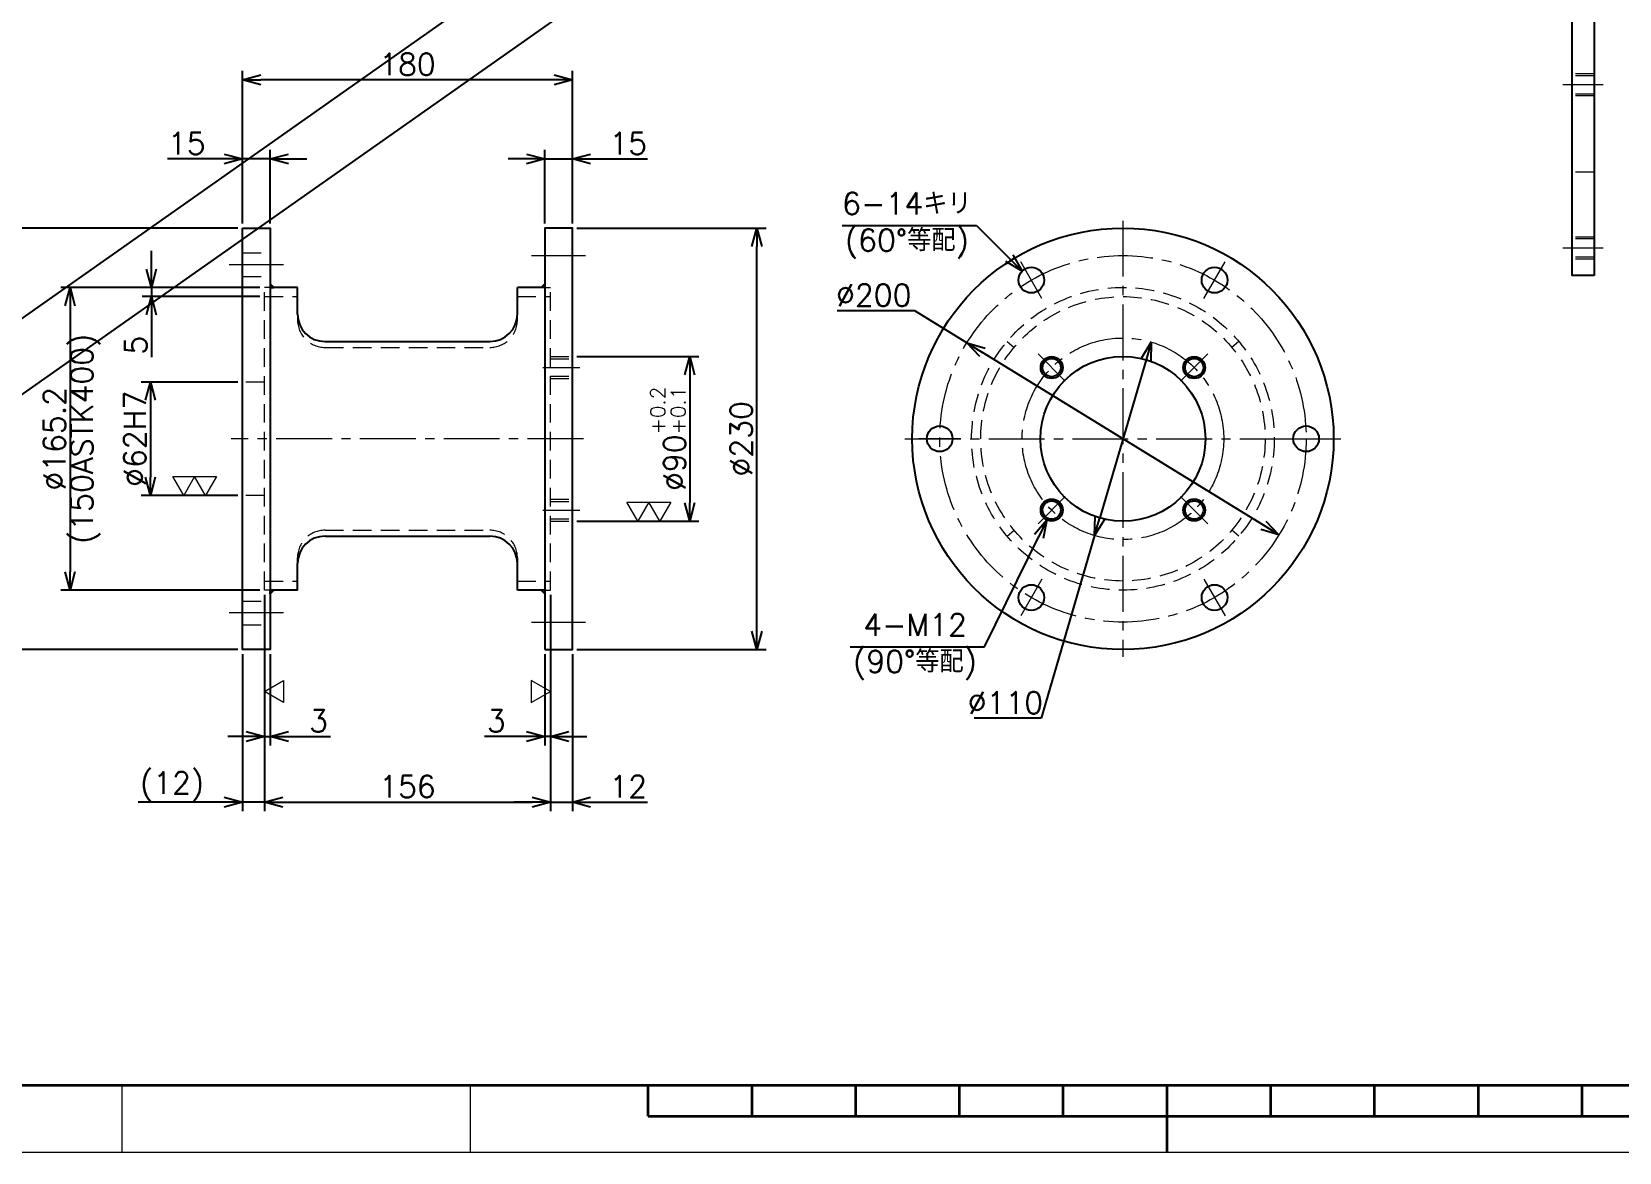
# Model space of a CAD drawing. Header units: millimetres. Extents: x -184 to 4931, y -34 to 1655.
# Drawn here: x 593 to 1460, y 0 to 611 of the extents above; entities that cross this region are included whole.
import ezdxf
from ezdxf import colors
from ezdxf.entities.mleader import LeaderData, LeaderLine
from ezdxf.enums import TextEntityAlignment as Align
from ezdxf.math import Vec2, Vec3

# ---------------------------------------------------------------- set-up
doc = ezdxf.new("R2010")
doc.units = ezdxf.units.MM
doc.header["$LTSCALE"] = 1.6
doc.header["$PDMODE"] = 99
doc.header["$PDSIZE"] = 1
doc.linetypes.add('CENTER2', pattern=[28.575, 19.05, -3.175, 3.175, -3.175])
doc.linetypes.add('HIDDEN', pattern=[9.525, 6.35, -3.175])
for name, color, linetype, lineweight in [('04_HIDDEN', 2, 'HIDDEN', 13), ('05_CENTER', 4, 'CENTER2', 13), ('07_寸法線', 3, 'Continuous', 9), ('08_DIM', 3, 'Continuous', 13), ('90_FRAME', 5, 'Continuous', 35)]:
    doc.layers.add(name, color=color, linetype=linetype, lineweight=lineweight)
doc.layers.add('10_DRAFT', color=8, linetype='Continuous', lineweight=0, plot=False)
doc.layers.add('91_BLANK', color=5, linetype='Continuous', lineweight=0, plot=False)
doc.styles.add('KSS_TXT', font='txt.shx', dxfattribs={"bigfont": 'extfont2.shx'})
doc.styles.get("Standard").update_dxf_attribs({"font": 'txt.shx', "bigfont": 'extfont2.shx'})
doc.dimstyles.new('KSS_DIM', dxfattribs={"dimscale": 4, "dimtxt": 3, "dimasz": 2.5, "dimexe": 1.25, "dimexo": 0.625, "dimtad": 1, "dimdsep": 46, "dimtxsty": 'KSS_TXT', "dimblk": 'OPEN30', "dimcen": 0, "dimazin": 2, "dimtfac": 0.75, "dimtmove": 0, "dimatfit": 3, "dimldrblk": 'OPEN30', "dimfxl": 1.25, "dimtolj": 1, "dimarcsym": 0})
doc.dimstyles.new('KSS_DIM$3', dxfattribs={"dimscale": 4, "dimtxt": 3, "dimasz": 2.5, "dimexe": 1.25, "dimexo": 0.625, "dimtad": 1, "dimtih": 1, "dimtoh": 1, "dimdsep": 46, "dimtxsty": 'KSS_TXT', "dimblk": 'OPEN30', "dimcen": 0, "dimazin": 2, "dimtfac": 0.75, "dimtofl": 0, "dimtmove": 0, "dimatfit": 3, "dimldrblk": 'OPEN30', "dimfxl": 1.25, "dimtolj": 1, "dimarcsym": 0})

# ---------------------------------------------------------------- blocks, each defined once
blk = doc.blocks.new('_Open30')
at = {"color": 0, "linetype": 'ByBlock', "lineweight": -2}
for p, q in [((-1, 0.268), (0, 0)), ((0, 0), (-1, -0.268)), ((0, 0), (-1, 0))]:
    blk.add_line(p, q, dxfattribs=at)
blk = doc.blocks.new('*D157')
at = {"layer": '08_DIM', "color": 0, "lineweight": -2, "transparency": 16777216}
for p, q in [((1201.35, 432.47), (1176.06, 346.1)), ((1173.25, 336.5), (1144.05, 236.8)), ((1144.05, 236.8), (1107.55, 236.8))]:
    blk.add_line(p, q, dxfattribs=at)
at = {"layer": 'Defpoints', "color": 0, "transparency": 16777216}
for p in [(1204.17, 442.07), (1173.25, 336.5)]:
    blk.add_point(p, dxfattribs=at)
at = {"layer": '08_DIM', "color": 0, "lineweight": -2, "transparency": 16777216, "xscale": 10, "yscale": 10, "zscale": 10}
for p, rotation in [((1204.17, 442.07), 73.6762956973786), ((1173.25, 336.5), 253.6762956973786)]:
    blk.add_blockref('_Open30', p, dxfattribs=dict(at, rotation=rotation))
at = {"layer": '08_DIM', "color": 0, "transparency": 16777216, "insert": (1124.55, 245.3), "char_height": 12, "attachment_point": 5, "style": 'KSS_TXT'}
blk.add_mtext('\\A1;%%C110', dxfattribs=at)
blk = doc.blocks.new('*D158')
at = {"layer": '08_DIM', "color": 0, "lineweight": -2, "transparency": 16777216}
for p, q in [((1075.2, 459.17), (1032.7, 459.17)), ((1103.55, 441.71), (1075.2, 459.17)), ((1265.35, 342.1), (1112.07, 436.47))]:
    blk.add_line(p, q, dxfattribs=at)
at = {"layer": 'Defpoints', "color": 0, "transparency": 16777216}
for p in [(1103.55, 441.71), (1273.86, 336.86)]:
    blk.add_point(p, dxfattribs=at)
at = {"layer": '08_DIM', "color": 0, "lineweight": -2, "transparency": 16777216, "xscale": 10, "yscale": 10, "zscale": 10}
for p, rotation in [((1103.55, 441.71), 148.3813237397794), ((1273.86, 336.86), 328.3813237397794)]:
    blk.add_blockref('_Open30', p, dxfattribs=dict(at, rotation=rotation))
at = {"layer": '08_DIM', "color": 0, "transparency": 16777216, "insert": (1052.7, 467.67), "char_height": 12, "attachment_point": 5, "style": 'KSS_TXT'}
blk.add_mtext('\\A1;%%C200', dxfattribs=at)
blk = doc.blocks.new('*D159')
at = {"layer": '08_DIM', "color": 0, "lineweight": -2, "transparency": 16777216}
for p, q in [((1035.39, 505.66), (1108.69, 505.66)), ((1108.69, 505.66), (1126.64, 487.86))]:
    blk.add_line(p, q, dxfattribs=at)
at = {"layer": 'Defpoints', "color": 0, "transparency": 16777216}
for p in [(1133.74, 480.82), (1143.68, 470.96)]:
    blk.add_point(p, dxfattribs=at)
at = {"layer": '08_DIM', "color": 0, "lineweight": -2, "transparency": 16777216, "xscale": 10, "yscale": 10, "zscale": 10, "rotation": 315.2335030806766}
blk.add_blockref('_Open30', (1133.74, 480.82), dxfattribs=at)
at = {"layer": '08_DIM', "color": 0, "transparency": 16777216, "insert": (1070.79, 505.66), "char_height": 12, "attachment_point": 5, "style": 'KSS_TXT'}
blk.add_mtext('\\A1;6-14キリ\\P(60°等配)', dxfattribs=at)
blk = doc.blocks.new('*D160')
at = {"layer": '08_DIM', "color": 0, "lineweight": -2, "transparency": 16777216}
for p, q in [((1113.12, 275.79), (1142.75, 336.04)), ((1039.82, 275.79), (1113.12, 275.79))]:
    blk.add_line(p, q, dxfattribs=at)
at = {"layer": 'Defpoints', "color": 0, "transparency": 16777216}
for p in [(1152.46, 355.78), (1147.17, 345.01)]:
    blk.add_point(p, dxfattribs=at)
at = {"layer": '08_DIM', "color": 0, "lineweight": -2, "transparency": 16777216, "xscale": 10, "yscale": 10, "zscale": 10, "rotation": 63.80829975473386}
blk.add_blockref('_Open30', (1147.17, 345.01), dxfattribs=at)
at = {"layer": '08_DIM', "color": 0, "transparency": 16777216, "insert": (1075.22, 275.79), "char_height": 12, "attachment_point": 5, "style": 'KSS_TXT'}
blk.add_mtext('\\A1;4-M12\\P(90°等配)', dxfattribs=at)
blk = doc.blocks.new('*D166')
at = {"layer": '08_DIM', "color": 0, "lineweight": -2, "transparency": 16777216}
for p, q in [((873.18, 506.79), (873.18, 547.02)), ((888.18, 506.79), (888.18, 547.02)), ((863.18, 542.02), (853.18, 542.02)), ((873.18, 542.02), (888.18, 542.02)), ((898.18, 542.02), (929.18, 542.02))]:
    blk.add_line(p, q, dxfattribs=at)
at = {"layer": 'Defpoints', "color": 0, "transparency": 16777216}
for p in [(888.18, 542.02), (873.18, 504.29), (888.18, 504.29)]:
    blk.add_point(p, dxfattribs=at)
at = {"layer": '08_DIM', "color": 0, "lineweight": -2, "transparency": 16777216, "xscale": 10, "yscale": 10, "zscale": 10}
blk.add_blockref('_Open30', (873.18, 542.02), dxfattribs=at)
at = {"layer": '08_DIM', "color": 0, "lineweight": -2, "transparency": 16777216, "xscale": 10, "yscale": 10, "zscale": 10, "rotation": 180}
blk.add_blockref('_Open30', (888.18, 542.02), dxfattribs=at)
at = {"layer": '08_DIM', "color": 0, "transparency": 16777216, "insert": (918.68, 550.52), "char_height": 12, "attachment_point": 5, "style": 'KSS_TXT'}
blk.add_mtext('\\A1;15', dxfattribs=at)
blk = doc.blocks.new('*D167')
at = {"layer": '08_DIM', "color": 0, "lineweight": -2, "transparency": 16777216}
for p, q in [((708.18, 506.79), (708.18, 590.15)), ((888.18, 506.79), (888.18, 590.15)), ((878.18, 585.15), (718.18, 585.15))]:
    blk.add_line(p, q, dxfattribs=at)
at = {"layer": 'Defpoints', "color": 0, "transparency": 16777216}
for p in [(708.18, 585.15), (708.18, 504.29), (888.18, 504.29)]:
    blk.add_point(p, dxfattribs=at)
at = {"layer": '08_DIM', "color": 0, "lineweight": -2, "transparency": 16777216, "xscale": 10, "yscale": 10, "zscale": 10, "rotation": 180}
blk.add_blockref('_Open30', (708.18, 585.15), dxfattribs=at)
at = {"layer": '08_DIM', "color": 0, "lineweight": -2, "transparency": 16777216, "xscale": 10, "yscale": 10, "zscale": 10}
blk.add_blockref('_Open30', (888.18, 585.15), dxfattribs=at)
at = {"layer": '08_DIM', "color": 0, "transparency": 16777216, "insert": (798.18, 593.65), "char_height": 12, "attachment_point": 5, "style": 'KSS_TXT'}
blk.add_mtext('\\A1;180', dxfattribs=at)
blk = doc.blocks.new('*D168')
at = {"layer": '08_DIM', "color": 0, "lineweight": -2, "transparency": 16777216}
for p, q in [((717.68, 471.89), (609.01, 471.89)), ((614.01, 461.89), (614.01, 316.69)), ((717.68, 306.69), (609.01, 306.69))]:
    blk.add_line(p, q, dxfattribs=at)
at = {"layer": 'Defpoints', "color": 0, "transparency": 16777216}
for p in [(720.18, 471.89), (614.01, 306.69), (720.18, 306.69)]:
    blk.add_point(p, dxfattribs=at)
at = {"layer": '08_DIM', "color": 0, "lineweight": -2, "transparency": 16777216, "xscale": 10, "yscale": 10, "zscale": 10}
for p, rotation in [((614.01, 471.89), 90), ((614.01, 306.69), 270)]:
    blk.add_blockref('_Open30', p, dxfattribs=dict(at, rotation=rotation))
at = {"layer": '08_DIM', "color": 0, "transparency": 16777216, "char_height": 12, "attachment_point": 5, "rotation": 90, "style": 'KSS_TXT'}
for s, insert in [('\\A1;(150ASTK400)', (622.51, 389.29)), ('\\A1;%%C165.2', (605.5, 389.29))]:
    blk.add_mtext(s, dxfattribs=dict(at, insert=insert))
blk = doc.blocks.new('*D169')
at = {"layer": '08_DIM', "color": 0, "lineweight": -2, "transparency": 16777216}
for p, q in [((890.68, 504.29), (993.91, 504.29)), ((988.91, 284.29), (988.91, 494.29)), ((890.68, 274.29), (993.91, 274.29))]:
    blk.add_line(p, q, dxfattribs=at)
at = {"layer": 'Defpoints', "color": 0, "transparency": 16777216}
for p in [(888.18, 504.29), (988.91, 504.29), (888.18, 274.29)]:
    blk.add_point(p, dxfattribs=at)
at = {"layer": '08_DIM', "color": 0, "lineweight": -2, "transparency": 16777216, "xscale": 10, "yscale": 10, "zscale": 10}
for p, rotation in [((988.91, 504.29), 90), ((988.91, 274.29), 270)]:
    blk.add_blockref('_Open30', p, dxfattribs=dict(at, rotation=rotation))
at = {"layer": '08_DIM', "color": 0, "transparency": 16777216, "insert": (980.41, 389.29), "char_height": 12, "attachment_point": 5, "rotation": 90, "style": 'KSS_TXT'}
blk.add_mtext('\\A1;%%C230', dxfattribs=at)
blk = doc.blocks.new('*D173')
at = {"layer": '08_DIM', "color": 0, "lineweight": -2, "transparency": 16777216}
for p, q in [((720.18, 304.19), (720.18, 186.03)), ((876.18, 304.19), (876.18, 186.03)), ((730.18, 191.03), (866.18, 191.03))]:
    blk.add_line(p, q, dxfattribs=at)
at = {"layer": 'Defpoints', "color": 0, "transparency": 16777216}
for p in [(720.18, 306.69), (876.18, 306.69), (876.18, 191.03)]:
    blk.add_point(p, dxfattribs=at)
at = {"layer": '08_DIM', "color": 0, "lineweight": -2, "transparency": 16777216, "xscale": 10, "yscale": 10, "zscale": 10, "rotation": 180}
blk.add_blockref('_Open30', (720.18, 191.03), dxfattribs=at)
at = {"layer": '08_DIM', "color": 0, "lineweight": -2, "transparency": 16777216, "xscale": 10, "yscale": 10, "zscale": 10}
blk.add_blockref('_Open30', (876.18, 191.03), dxfattribs=at)
at = {"layer": '08_DIM', "color": 0, "transparency": 16777216, "insert": (798.18, 199.53), "char_height": 12, "attachment_point": 5, "style": 'KSS_TXT'}
blk.add_mtext('\\A1;156', dxfattribs=at)
blk = doc.blocks.new('*D174')
at = {"layer": '08_DIM', "color": 0, "lineweight": -2, "transparency": 16777216}
for p, q in [((708.18, 506.79), (708.18, 547.02)), ((723.18, 506.79), (723.18, 547.02)), ((698.18, 542.02), (667.18, 542.02)), ((723.18, 542.02), (708.18, 542.02)), ((733.18, 542.02), (743.18, 542.02))]:
    blk.add_line(p, q, dxfattribs=at)
at = {"layer": 'Defpoints', "color": 0, "transparency": 16777216}
for p in [(708.18, 542.02), (708.18, 504.29), (723.18, 504.29)]:
    blk.add_point(p, dxfattribs=at)
at = {"layer": '08_DIM', "color": 0, "lineweight": -2, "transparency": 16777216, "xscale": 10, "yscale": 10, "zscale": 10}
blk.add_blockref('_Open30', (708.18, 542.02), dxfattribs=at)
at = {"layer": '08_DIM', "color": 0, "lineweight": -2, "transparency": 16777216, "xscale": 10, "yscale": 10, "zscale": 10, "rotation": 180}
blk.add_blockref('_Open30', (723.18, 542.02), dxfattribs=at)
at = {"layer": '08_DIM', "color": 0, "transparency": 16777216, "insert": (677.68, 550.52), "char_height": 12, "attachment_point": 5, "style": 'KSS_TXT'}
blk.add_mtext('\\A1;15', dxfattribs=at)
blk = doc.blocks.new('*D176')
at = {"layer": '08_DIM', "color": 0, "lineweight": -2, "transparency": 16777216}
for p, q in [((876.18, 304.19), (876.18, 221.87)), ((873.18, 271.79), (873.18, 221.87)), ((863.18, 226.87), (840.18, 226.87)), ((876.18, 226.87), (873.18, 226.87)), ((886.18, 226.87), (896.18, 226.87))]:
    blk.add_line(p, q, dxfattribs=at)
at = {"layer": 'Defpoints', "color": 0, "transparency": 16777216}
for p in [(876.18, 306.69), (873.18, 274.29), (873.18, 226.87)]:
    blk.add_point(p, dxfattribs=at)
at = {"layer": '08_DIM', "color": 0, "lineweight": -2, "transparency": 16777216, "xscale": 10, "yscale": 10, "zscale": 10}
blk.add_blockref('_Open30', (873.18, 226.87), dxfattribs=at)
at = {"layer": '08_DIM', "color": 0, "lineweight": -2, "transparency": 16777216, "xscale": 10, "yscale": 10, "zscale": 10, "rotation": 180}
blk.add_blockref('_Open30', (876.18, 226.87), dxfattribs=at)
at = {"layer": '08_DIM', "color": 0, "transparency": 16777216, "insert": (846.68, 235.37), "char_height": 12, "attachment_point": 5, "style": 'KSS_TXT'}
blk.add_mtext('\\A1;3', dxfattribs=at)
blk = doc.blocks.new('*D175')
at = {"layer": '08_DIM', "color": 0, "lineweight": -2, "transparency": 16777216}
for p, q in [((720.18, 304.19), (720.18, 221.87)), ((723.18, 271.79), (723.18, 221.87)), ((710.18, 226.87), (700.18, 226.87)), ((720.18, 226.87), (723.18, 226.87)), ((733.18, 226.87), (756.18, 226.87))]:
    blk.add_line(p, q, dxfattribs=at)
at = {"layer": 'Defpoints', "color": 0, "transparency": 16777216}
for p in [(720.18, 306.69), (723.18, 274.29), (723.18, 226.87)]:
    blk.add_point(p, dxfattribs=at)
at = {"layer": '08_DIM', "color": 0, "lineweight": -2, "transparency": 16777216, "xscale": 10, "yscale": 10, "zscale": 10}
blk.add_blockref('_Open30', (720.18, 226.87), dxfattribs=at)
at = {"layer": '08_DIM', "color": 0, "lineweight": -2, "transparency": 16777216, "xscale": 10, "yscale": 10, "zscale": 10, "rotation": 180}
blk.add_blockref('_Open30', (723.18, 226.87), dxfattribs=at)
at = {"layer": '08_DIM', "color": 0, "transparency": 16777216, "insert": (749.68, 235.37), "char_height": 12, "attachment_point": 5, "style": 'KSS_TXT'}
blk.add_mtext('\\A1;3', dxfattribs=at)
blk = doc.blocks.new('*D177')
at = {"layer": '08_DIM', "color": 0, "lineweight": -2, "transparency": 16777216}
for p, q in [((720.18, 304.19), (720.18, 186.03)), ((708.18, 271.79), (708.18, 186.03)), ((698.18, 191.03), (651.18, 191.03)), ((720.18, 191.03), (708.18, 191.03)), ((730.18, 191.03), (740.18, 191.03))]:
    blk.add_line(p, q, dxfattribs=at)
at = {"layer": 'Defpoints', "color": 0, "transparency": 16777216}
for p in [(720.18, 306.69), (708.18, 274.29), (708.18, 191.03)]:
    blk.add_point(p, dxfattribs=at)
at = {"layer": '08_DIM', "color": 0, "lineweight": -2, "transparency": 16777216, "xscale": 10, "yscale": 10, "zscale": 10}
blk.add_blockref('_Open30', (708.18, 191.03), dxfattribs=at)
at = {"layer": '08_DIM', "color": 0, "lineweight": -2, "transparency": 16777216, "xscale": 10, "yscale": 10, "zscale": 10, "rotation": 180}
blk.add_blockref('_Open30', (720.18, 191.03), dxfattribs=at)
at = {"layer": '08_DIM', "color": 0, "transparency": 16777216, "insert": (669.68, 199.53), "char_height": 12, "attachment_point": 5, "style": 'KSS_TXT'}
blk.add_mtext('\\A1;(12)', dxfattribs=at)
blk = doc.blocks.new('*D178')
at = {"layer": '08_DIM', "color": 0, "lineweight": -2, "transparency": 16777216}
for p, q in [((876.18, 304.19), (876.18, 186.03)), ((888.18, 271.79), (888.18, 186.03)), ((866.18, 191.03), (856.18, 191.03)), ((876.18, 191.03), (888.18, 191.03)), ((898.18, 191.03), (929.18, 191.03))]:
    blk.add_line(p, q, dxfattribs=at)
at = {"layer": 'Defpoints', "color": 0, "transparency": 16777216}
for p in [(876.18, 306.69), (888.18, 274.29), (888.18, 191.03)]:
    blk.add_point(p, dxfattribs=at)
at = {"layer": '08_DIM', "color": 0, "lineweight": -2, "transparency": 16777216, "xscale": 10, "yscale": 10, "zscale": 10}
blk.add_blockref('_Open30', (876.18, 191.03), dxfattribs=at)
at = {"layer": '08_DIM', "color": 0, "lineweight": -2, "transparency": 16777216, "xscale": 10, "yscale": 10, "zscale": 10, "rotation": 180}
blk.add_blockref('_Open30', (888.18, 191.03), dxfattribs=at)
at = {"layer": '08_DIM', "color": 0, "transparency": 16777216, "insert": (918.68, 199.53), "char_height": 12, "attachment_point": 5, "style": 'KSS_TXT'}
blk.add_mtext('\\A1;12', dxfattribs=at)
blk = doc.blocks.new('*D179')
at = {"layer": '08_DIM', "color": 0, "lineweight": -2, "transparency": 16777216}
for p, q in [((705.68, 504.29), (569.4, 504.29)), ((574.4, 494.29), (574.4, 284.29)), ((705.68, 274.29), (569.4, 274.29))]:
    blk.add_line(p, q, dxfattribs=at)
at = {"layer": 'Defpoints', "color": 0, "transparency": 16777216}
for p in [(708.18, 504.29), (574.4, 274.29), (708.18, 274.29)]:
    blk.add_point(p, dxfattribs=at)
at = {"layer": '08_DIM', "color": 0, "lineweight": -2, "transparency": 16777216, "xscale": 10, "yscale": 10, "zscale": 10}
for p, rotation in [((574.4, 504.29), 90), ((574.4, 274.29), 270)]:
    blk.add_blockref('_Open30', p, dxfattribs=dict(at, rotation=rotation))
at = {"layer": '08_DIM', "color": 0, "transparency": 16777216, "insert": (565.9, 389.29), "char_height": 12, "attachment_point": 5, "rotation": 90, "style": 'KSS_TXT'}
blk.add_mtext('\\A1;%%C230', dxfattribs=at)
blk = doc.blocks.new('*D181')
at = {"layer": '08_DIM', "color": 0, "lineweight": -2, "transparency": 16777216}
for p, q in [((890.68, 434.29), (957.24, 434.29)), ((952.24, 424.29), (952.24, 354.29)), ((890.68, 344.29), (957.24, 344.29))]:
    blk.add_line(p, q, dxfattribs=at)
at = {"layer": 'Defpoints', "color": 0, "transparency": 16777216}
for p in [(888.18, 434.29), (888.18, 344.29), (952.24, 344.29)]:
    blk.add_point(p, dxfattribs=at)
at = {"layer": '08_DIM', "color": 0, "lineweight": -2, "transparency": 16777216, "xscale": 10, "yscale": 10, "zscale": 10}
for p, rotation in [((952.24, 434.29), 90), ((952.24, 344.29), 270)]:
    blk.add_blockref('_Open30', p, dxfattribs=dict(at, rotation=rotation))
at = {"layer": '08_DIM', "color": 0, "transparency": 16777216, "insert": (940.41, 389.29), "char_height": 12, "attachment_point": 5, "rotation": 90, "style": 'KSS_TXT'}
blk.add_mtext('%%C90{\\H8.000000;\\S+0.2^ +0.1;}', dxfattribs=at)
blk = doc.blocks.new('*D182')
at = {"layer": '08_DIM', "color": 0, "lineweight": -2, "transparency": 16777216}
for p, q in [((705.68, 420.29), (652.86, 420.29)), ((657.86, 410.29), (657.86, 368.29)), ((705.68, 358.29), (652.86, 358.29))]:
    blk.add_line(p, q, dxfattribs=at)
at = {"layer": 'Defpoints', "color": 0, "transparency": 16777216}
for p in [(708.18, 420.29), (657.86, 358.29), (708.18, 358.29)]:
    blk.add_point(p, dxfattribs=at)
at = {"layer": '08_DIM', "color": 0, "lineweight": -2, "transparency": 16777216, "xscale": 10, "yscale": 10, "zscale": 10}
for p, rotation in [((657.86, 420.29), 90), ((657.86, 358.29), 270)]:
    blk.add_blockref('_Open30', p, dxfattribs=dict(at, rotation=rotation))
at = {"layer": '08_DIM', "color": 0, "transparency": 16777216, "insert": (649.36, 389.29), "char_height": 12, "attachment_point": 5, "rotation": 90, "style": 'KSS_TXT'}
blk.add_mtext('\\A1;%%C62H7', dxfattribs=at)
blk = doc.blocks.new('p1ba02')
for p, q in [((-1.5, 2.6), (1.5, 2.6)), ((0, 0), (-1.5, 2.6)), ((1.5, 2.6), (0, 0)), ((3, 0), (1.5, 2.6)), ((1.5, 2.6), (4.5, 2.6)), ((4.5, 2.6), (3, 0))]:
    blk.add_line(p, q)
blk = doc.blocks.new('AM_BALLOON1')
at = {"transparency": 16777216}
blk.add_circle((0, 0), 5, dxfattribs=at)
blk.add_attdef('B_NUMBER', text='', height=3, dxfattribs=at).set_placement((0, 0), align=Align.MIDDLE_CENTER)
blk = doc.blocks.new('_OPEN')
at = {"color": 0, "linetype": 'ByBlock'}
for p, q in [((-1, 0.167), (0, 0)), ((0, 0), (-1, -0.167)), ((0, 0), (-1, 0))]:
    blk.add_line(p, q, dxfattribs=at)
blk = doc.blocks.new('*D197')
at = {"layer": '08_DIM', "color": 0, "lineweight": -2, "transparency": 16777216}
for p, q in [((658.42, 481.89), (658.42, 491.89)), ((717.68, 471.89), (653.42, 471.89)), ((658.42, 471.89), (658.42, 466.89)), ((717.68, 466.89), (653.42, 466.89)), ((658.42, 456.89), (658.42, 433.89))]:
    blk.add_line(p, q, dxfattribs=at)
at = {"layer": 'Defpoints', "color": 0, "transparency": 16777216}
for p in [(720.18, 471.89), (658.42, 466.89), (720.18, 466.89)]:
    blk.add_point(p, dxfattribs=at)
at = {"layer": '08_DIM', "color": 0, "lineweight": -2, "transparency": 16777216, "xscale": 10, "yscale": 10, "zscale": 10}
for p, rotation in [((658.42, 471.89), 270), ((658.42, 466.89), 90)]:
    blk.add_blockref('_Open30', p, dxfattribs=dict(at, rotation=rotation))
at = {"layer": '08_DIM', "color": 0, "transparency": 16777216, "insert": (649.92, 440.39), "char_height": 12, "attachment_point": 5, "rotation": 90, "style": 'KSS_TXT'}
blk.add_mtext('\\A1;5', dxfattribs=at)
blk = doc.blocks.new('p1ba01')
for p, q in [((0, 0), (-1.5, 2.6)), ((-1.5, 2.6), (1.5, 2.6)), ((1.5, 2.6), (0, 0))]:
    blk.add_line(p, q)

msp = doc.modelspace()

# ---------------------------------------------------------------- linework, layer by layer
for p, q in [((2293.237, 1655.492), (-7.265, 36.31)), ((2352.09, 1655.492), (0, 0)), ((738.185, 457.382), (738.185, 471.888)), ((858.185, 457.382), (858.185, 471.888)), ((738.185, 306.688), (738.185, 321.193)), ((858.185, 306.688), (858.185, 321.193))]:
    msp.add_line(p, q)
at = {"color": 0}
for p, q in [((738.185, 471.888), (723.185, 471.888)), ((873.185, 471.888), (858.185, 471.888)), ((753.185, 442.382), (843.185, 442.382)), ((753.185, 336.193), (843.185, 336.193)), ((738.185, 306.688), (723.185, 306.688)), ((873.185, 306.688), (858.185, 306.688))]:
    msp.add_line(p, q, dxfattribs=at)
for points in [[(1445.833, 478.379), (1433.833, 478.379), (1433.833, 654.379), (1445.833, 654.379)], [(708.185, 504.288), (723.185, 504.288), (723.185, 274.288), (708.185, 274.288)], [(873.185, 274.288), (888.185, 274.288), (888.185, 504.288), (873.185, 504.288)]]:
    msp.add_lwpolyline(points, close=True, dxfattribs=at)
at = {"color": 3}
for points in [[(723.185, 471.888), (725.185, 471.888), (725.185, 471.888), (723.185, 473.888)], [(873.185, 471.888), (871.185, 471.888), (871.185, 471.888), (873.185, 473.888)], [(723.185, 306.688), (725.185, 306.688), (725.185, 306.688), (723.185, 304.688)], [(873.185, 306.688), (871.185, 306.688), (871.185, 306.688), (873.185, 304.688)]]:
    msp.add_lwpolyline(points, close=True, dxfattribs=at)
at = {"color": 0}
for centre, radius in [((1188.707, 389.288), 115), ((1138.707, 475.89), 7), ((1238.707, 475.89), 7), ((1188.707, 389.288), 45), ((1149.816, 428.178), 6), ((1227.598, 428.178), 6), ((1149.816, 428.178), 5), ((1227.598, 428.178), 5), ((1088.707, 389.288), 7), ((1288.707, 389.288), 7), ((1149.816, 350.397), 6), ((1149.816, 350.397), 5), ((1227.598, 350.397), 6), ((1227.598, 350.397), 5), ((1138.707, 302.685), 7), ((1238.707, 302.685), 7)]:
    msp.add_circle(centre, radius, dxfattribs=at)
for centre, start, end in [((753.185, 457.382), 180, 270), ((843.185, 457.382), 270, 0), ((753.185, 321.193), 90, 180), ((843.185, 321.193), 0, 90)]:
    msp.add_arc(centre, 15, start, end, dxfattribs=at)
at = {"layer": '04_HIDDEN'}
for p, q in [((1445.833, 588.379), (1433.833, 588.379)), ((1445.833, 587.379), (1433.833, 587.379)), ((1445.833, 577.379), (1433.833, 577.379)), ((1445.833, 576.379), (1433.833, 576.379)), ((1445.833, 534.879), (1433.833, 534.879)), ((1445.833, 499.379), (1433.833, 499.379)), ((1445.833, 498.379), (1433.833, 498.379)), ((708.185, 490.788), (723.185, 490.788)), ((1445.833, 488.379), (1433.833, 488.379)), ((1445.833, 487.379), (1433.833, 487.379)), ((708.185, 477.788), (723.185, 477.788)), ((723.185, 471.888), (720.185, 471.888)), ((720.185, 306.688), (720.185, 471.888)), ((873.185, 471.888), (876.185, 471.888)), ((876.185, 306.688), (876.185, 471.888)), ((720.185, 466.888), (738.185, 466.888)), ((858.185, 466.888), (876.185, 466.888)), ((1125.431, 442.382), (1129.262, 439.168)), ((1251.982, 442.382), (1248.152, 439.168)), ((876.185, 434.178), (888.185, 434.178)), ((876.185, 432.928), (888.185, 432.928)), ((720.185, 420.288), (708.185, 420.288)), ((876.185, 423.428), (888.185, 423.428)), ((876.185, 422.178), (888.185, 422.178)), ((720.185, 358.288), (708.185, 358.288)), ((876.185, 356.397), (888.185, 356.397)), ((876.185, 355.147), (888.185, 355.147)), ((876.185, 345.647), (888.185, 345.647)), ((876.185, 344.397), (888.185, 344.397)), ((1125.431, 336.193), (1129.262, 339.407)), ((1251.982, 336.193), (1248.152, 339.407)), ((720.185, 311.688), (738.185, 311.688)), ((723.185, 306.688), (720.185, 306.688)), ((858.185, 311.688), (876.185, 311.688)), ((873.185, 306.688), (876.185, 306.688)), ((708.185, 300.788), (723.185, 300.788)), ((708.185, 287.788), (723.185, 287.788))]:
    msp.add_line(p, q, dxfattribs=at)
at = {"layer": '04_HIDDEN', "color": 9}
for p, q in [((876.185, 434.288), (888.185, 434.288)), ((876.185, 344.288), (888.185, 344.288))]:
    msp.add_line(p, q, dxfattribs=at)
at = {"layer": '04_HIDDEN'}
for points in [[(738.185, 471.888), (738.185, 454.168, 0.4142136), (753.185, 439.168), (843.185, 439.168, 0.4142136), (858.185, 454.168), (858.185, 471.888)], [(738.185, 306.688), (738.185, 324.407, -0.4142136), (753.185, 339.407), (843.185, 339.407, -0.4142136), (858.185, 324.407), (858.185, 306.688)]]:
    msp.add_lwpolyline(points, format="xyb", dxfattribs=at)
for radius in [82.6, 77.6]:
    msp.add_circle((1188.707, 389.288), radius, dxfattribs=at)
at = {"layer": '05_CENTER'}
for p, q in [((1450.833, 582.379), (1428.833, 582.379)), ((1188.707, 508.288), (1188.707, 270.288)), ((865.818, 489.288), (895.445, 489.288)), ((1144.463, 465.92), (1132.95, 485.86)), ((1232.95, 465.92), (1244.463, 485.86)), ((1450.833, 493.379), (1428.833, 493.379)), ((730.551, 484.288), (700.924, 484.288)), ((1157.24, 420.754), (1142.391, 435.603)), ((1220.173, 420.754), (1235.022, 435.603)), ((872.042, 428.178), (892.303, 428.178)), ((894.185, 389.288), (701.883, 389.288)), ((1069.707, 389.288), (1307.707, 389.288)), ((1100.219, 389.288), (1077.194, 389.288)), ((1277.194, 389.288), (1300.219, 389.288)), ((1157.24, 357.821), (1142.391, 342.972)), ((1220.173, 357.821), (1235.022, 342.972)), ((872.042, 350.397), (892.303, 350.397)), ((1144.463, 312.655), (1132.95, 292.715)), ((1232.95, 312.655), (1244.463, 292.715)), ((730.551, 294.288), (700.924, 294.288)), ((865.818, 289.288), (895.445, 289.288))]:
    msp.add_line(p, q, dxfattribs=at)
for radius in [100, 55]:
    msp.add_circle((1188.707, 389.288), radius, dxfattribs=at)
at = {"layer": '10_DRAFT'}
msp.add_line((1445.833, 582.379), (1433.833, 582.379), dxfattribs=at)
at = {"layer": '90_FRAME', "color": 4, "lineweight": 13}
for p, q in [((642.528, 0), (642.528, 36.647)), ((832.619, 0), (832.619, 36.647))]:
    msp.add_line(p, q, dxfattribs=at)
at = {"layer": '90_FRAME'}
for p, q in [((929.632, 19.657), (929.632, 36.647)), ((986.266, 19.657), (986.266, 36.647)), ((1042.899, 19.657), (1042.899, 36.647)), ((1099.533, 19.657), (1099.533, 36.647)), ((1156.167, 19.657), (1156.167, 36.647)), ((1212.8, 0), (1212.8, 36.647)), ((1269.434, 19.657), (1269.434, 36.647)), ((1326.068, 19.657), (1326.068, 36.647)), ((1382.701, 19.657), (1382.701, 36.647)), ((1439.335, 19.657), (1439.335, 36.647)), ((929.632, 19.657), (1495.969, 19.657))]:
    msp.add_line(p, q, dxfattribs=at)
msp.add_lwpolyline([(110.322, 36.647), (2315.279, 36.647), (2315.279, 1613), (110.322, 1613)], close=True, dxfattribs=at)
at = {"layer": '91_BLANK'}
msp.add_lwpolyline([(0, 0), (2352.09, 0), (2352.09, 1655.492), (0, 1655.492)], close=True, dxfattribs=at)

# ---------------------------------------------------------------- block references
at = {"layer": '08_DIM', "xscale": 4, "yscale": 4, "zscale": 4}
for p in [(676.04, 358.288), (923.964, 344.288)]:
    msp.add_blockref('p1ba02', p, dxfattribs=at)
at = {"layer": '08_DIM', "yscale": 4, "zscale": 4}
for p, xscale, rotation in [((720.185, 251.41), 4, 270), ((876.185, 251.41), -4, 90)]:
    msp.add_blockref('p1ba01', p, dxfattribs=dict(at, xscale=xscale, rotation=rotation))

# ---------------------------------------------------------------- dimensions: what is measured, and where the dimension line sits
at = {"layer": '08_DIM'}
for base, p1, p2, picture, middle in [((708.185, 585.149), (888.185, 504.288), (708.185, 504.288), '*D167', (798.185, 593.649)), ((888.185, 542.022), (873.185, 504.288), (888.185, 504.288), '*D166', (918.685, 550.522)), ((873.185, 226.868), (876.185, 306.688), (873.185, 274.288), '*D176', (846.685, 235.368)), ((888.185, 191.028), (876.185, 306.688), (888.185, 274.288), '*D178', (918.685, 199.528))]:
    dim = msp.add_linear_dim(base=base, p1=p1, p2=p2, dimstyle='KSS_DIM', dxfattribs=at)
    dim.commit()
    dim.dimension.update_dxf_attribs({"geometry": picture, "text_midpoint": middle})
for base, p1, p2, angle, picture, middle in [((708.185, 542.022), (723.185, 504.288), (708.185, 504.288), 180, '*D174', (677.685, 550.522)), ((658.422, 466.888), (720.185, 471.888), (720.185, 466.888), 90, '*D197', (649.922, 440.388)), ((723.185, 226.868), (720.185, 306.688), (723.185, 274.288), 180, '*D175', (749.685, 235.368)), ((876.185, 191.028), (720.185, 306.688), (876.185, 306.688), 180, '*D173', (798.185, 199.528))]:
    dim = msp.add_linear_dim(base=base, p1=p1, p2=p2, angle=angle, dimstyle='KSS_DIM', dxfattribs=at)
    dim.commit()
    dim.dimension.update_dxf_attribs({"geometry": picture, "text_midpoint": middle})
for p1, p2, text, override, picture, middle in [((1143.677, 470.961), (1133.737, 480.82), '6-<>', {"dimpost": '<>キリ\\X(60°等配)', "dimtix": 1}, '*D159', (1070.791, 505.663)), ((1152.464, 355.781), (1147.168, 345.013), '4-M<>', {"dimpost": '<>\\X(90°等配)', "dimtix": 1}, '*D160', (1075.219, 275.791))]:
    dim = msp.add_diameter_dim_2p(p1=p1, p2=p2, text=text, dimstyle='KSS_DIM$3', override=override, dxfattribs=at)
    dim.commit()
    dim.dimension.update_dxf_attribs({"geometry": picture, "text_midpoint": middle, "dimtype": 163})
dim = msp.add_linear_dim(base=(574.4, 274.288), p1=(708.185, 504.288), p2=(708.185, 274.288), angle=90, text='%%C<>', dimstyle='KSS_DIM', dxfattribs=at)
dim.commit()
dim.dimension.update_dxf_attribs({"geometry": '*D179', "text_midpoint": (574.4, 389.288), "dimtype": 160})
for base, p1, p2, angle, text, picture, middle in [((988.905, 504.288), (888.185, 274.288), (888.185, 504.288), 90, '%%C<>', '*D169', (980.405, 389.288)), ((657.855, 358.288), (708.185, 420.288), (708.185, 358.288), 90, '%%C<>H7', '*D182', (649.355, 389.288)), ((708.185, 191.028), (720.185, 306.688), (708.185, 274.288), 180, '(<>)', '*D177', (669.685, 199.528))]:
    dim = msp.add_linear_dim(base=base, p1=p1, p2=p2, angle=angle, text=text, dimstyle='KSS_DIM', dxfattribs=at)
    dim.commit()
    dim.dimension.update_dxf_attribs({"geometry": picture, "text_midpoint": middle})
for base, p1, p2, override, picture, middle in [((614.006, 306.688), (720.185, 471.888), (720.185, 306.688), {"dimpost": '\\X(150ASTK400)'}, '*D168', (605.498, 389.288)), ((952.244, 344.288), (888.185, 434.288), (888.185, 344.288), {"dimtol": 1, "dimtp": 0.2, "dimtm": -0.1, "dimtfac": 0.666667, "dimtolj": 0}, '*D181', (940.41, 389.288))]:
    dim = msp.add_linear_dim(base=base, p1=p1, p2=p2, angle=90, text='%%C<>', dimstyle='KSS_DIM', override=override, dxfattribs=at)
    dim.commit()
    dim.dimension.update_dxf_attribs({"geometry": picture, "text_midpoint": middle})
for p1, p2, picture, middle in [((1273.862, 336.861), (1103.551, 441.714), '*D158', (1052.702, 459.167)), ((1204.165, 442.07), (1173.248, 336.505), '*D157', (1124.546, 236.795))]:
    dim = msp.add_diameter_dim_2p(p1=p1, p2=p2, dimstyle='KSS_DIM$3', override={"dimpost": '%%C<>', "dimtix": 1, "dimatfit": 2}, dxfattribs=at)
    dim.commit()
    dim.dimension.update_dxf_attribs({"geometry": picture, "text_midpoint": middle, "dimtype": 163})

# ---------------------------------------------------------------- leaders
at = {"layer": '07_寸法線'}
ml = msp.add_multileader_block('Standard', dxfattribs=at)
ml.set_content('AM_BALLOON1', color=256, scale=5)
ml.set_attribute('B_NUMBER', '4', width=0)
ml.set_leader_properties(color=256, linetype='ByLayer', lineweight=-1)
ml.set_arrow_properties(name='OPEN')
ml.build(insert=Vec2(0, 0))
ml.multileader.update_dxf_attribs({"leader_type": 0, "has_dogleg": 0, "text_right_attachment_type": 6, "dogleg_length": 0, "arrow_head_size": 10, "scale": 2.5, "block_connection_type": 1})
ctx = ml.context
ctx.base_point, ctx.scale, ctx.char_height, ctx.arrow_head_size, ctx.landing_gap_size, ctx.plane_origin = Vec3(2930.951, 1477.851), 2.5, 20, 10, 10, Vec3(2930.951, 1477.851)
ctx.right_attachment, ctx.attachment_type = 6, 1
notes = []
notes.append((ctx, [(0, (0, 0, 0), (0, 0), (1, 0), 1, [])]))
ctx.block.insert = Vec3(2930.951, 1477.851)
ml = msp.add_multileader_block('Standard', dxfattribs=at)
ml.set_content('AM_BALLOON1', color=256, scale=5)
ml.set_attribute('B_NUMBER', '10', width=0)
ml.set_leader_properties(color=256, linetype='ByLayer', lineweight=-1)
ml.set_arrow_properties(name='OPEN')
ml.build(insert=Vec2(0, 0))
ml.multileader.update_dxf_attribs({"leader_type": 0, "has_dogleg": 0, "text_right_attachment_type": 6, "dogleg_length": 0, "arrow_head_size": 10, "scale": 2.5, "block_connection_type": 1})
ctx = ml.context
ctx.base_point, ctx.scale, ctx.char_height, ctx.arrow_head_size, ctx.landing_gap_size, ctx.plane_origin = Vec3(4461.442, 898.572), 2.5, 20, 10, 10, Vec3(4461.442, 898.572)
ctx.right_attachment, ctx.attachment_type = 6, 1
notes.append((ctx, [(0, (0, 0, 0), (0, 0), (1, 0), 1, [])]))
ctx.block.insert = Vec3(4461.442, 898.572)
ml = msp.add_multileader_block('Standard', dxfattribs=at)
ml.set_content('AM_BALLOON1', color=256, scale=5)
ml.set_attribute('B_NUMBER', '5', width=0)
ml.set_leader_properties(color=256, linetype='ByLayer', lineweight=-1)
ml.set_arrow_properties(name='OPEN')
ml.build(insert=Vec2(0, 0))
ml.multileader.update_dxf_attribs({"leader_type": 0, "has_dogleg": 0, "text_right_attachment_type": 6, "dogleg_length": 0, "arrow_head_size": 10, "scale": 2.5, "block_connection_type": 1})
ctx = ml.context
ctx.base_point, ctx.scale, ctx.char_height, ctx.arrow_head_size, ctx.landing_gap_size, ctx.plane_origin = Vec3(2874.913, 844.404), 2.5, 20, 10, 10, Vec3(2874.913, 844.404)
ctx.right_attachment, ctx.attachment_type = 6, 1
notes.append((ctx, [(0, (0, 0, 0), (0, 0), (1, 0), 1, [])]))
ctx.block.insert = Vec3(2874.913, 844.404)
ml = msp.add_multileader_block('Standard', dxfattribs=at)
ml.set_content('AM_BALLOON1', color=256, scale=5)
ml.set_attribute('B_NUMBER', '6', width=0)
ml.set_leader_properties(color=256, linetype='ByLayer', lineweight=-1)
ml.set_arrow_properties(name='OPEN')
ml.build(insert=Vec2(0, 0))
ml.multileader.update_dxf_attribs({"leader_type": 0, "has_dogleg": 0, "text_right_attachment_type": 6, "dogleg_length": 0, "arrow_head_size": 10, "scale": 2.5, "block_connection_type": 1})
ctx = ml.context
ctx.base_point, ctx.scale, ctx.char_height, ctx.arrow_head_size, ctx.landing_gap_size, ctx.plane_origin = Vec3(3274.913, 844.404), 2.5, 20, 10, 10, Vec3(3274.913, 844.404)
ctx.right_attachment, ctx.attachment_type = 6, 1
notes.append((ctx, [(0, (0, 0, 0), (0, 0), (1, 0), 1, [])]))
ctx.block.insert = Vec3(3274.913, 844.404)
ml = msp.add_multileader_block('Standard', dxfattribs=at)
ml.set_content('AM_BALLOON1', color=256, scale=5)
ml.set_attribute('B_NUMBER', '7', width=0)
ml.set_leader_properties(color=256, linetype='ByLayer', lineweight=-1)
ml.set_arrow_properties(name='OPEN')
ml.build(insert=Vec2(0, 0))
ml.multileader.update_dxf_attribs({"leader_type": 0, "has_dogleg": 0, "text_right_attachment_type": 6, "dogleg_length": 0, "arrow_head_size": 10, "scale": 2.5, "block_connection_type": 1})
ctx = ml.context
ctx.base_point, ctx.scale, ctx.char_height, ctx.arrow_head_size, ctx.landing_gap_size, ctx.plane_origin = Vec3(3674.913, 844.404), 2.5, 20, 10, 10, Vec3(3674.913, 844.404)
ctx.right_attachment, ctx.attachment_type = 6, 1
notes.append((ctx, [(0, (0, 0, 0), (0, 0), (1, 0), 1, [])]))
ctx.block.insert = Vec3(3674.913, 844.404)
ml = msp.add_multileader_block('Standard', dxfattribs=at)
ml.set_content('AM_BALLOON1', color=256, scale=5)
ml.set_attribute('B_NUMBER', '8', width=0)
ml.set_leader_properties(color=256, linetype='ByLayer', lineweight=-1)
ml.set_arrow_properties(name='OPEN')
ml.build(insert=Vec2(0, 0))
ml.multileader.update_dxf_attribs({"leader_type": 0, "has_dogleg": 0, "text_right_attachment_type": 6, "dogleg_length": 0, "arrow_head_size": 10, "scale": 2.5, "block_connection_type": 1})
ctx = ml.context
ctx.base_point, ctx.scale, ctx.char_height, ctx.arrow_head_size, ctx.landing_gap_size, ctx.plane_origin = Vec3(4074.913, 844.404), 2.5, 20, 10, 10, Vec3(4074.913, 844.404)
ctx.right_attachment, ctx.attachment_type = 6, 1
notes.append((ctx, [(0, (0, 0, 0), (0, 0), (1, 0), 1, [])]))
ctx.block.insert = Vec3(4074.913, 844.404)
ml = msp.add_multileader_block('Standard', dxfattribs=at)
ml.set_content('AM_BALLOON1', color=256, scale=5)
ml.set_attribute('B_NUMBER', '9', width=0)
ml.set_leader_properties(color=256, linetype='ByLayer', lineweight=-1)
ml.set_arrow_properties(name='OPEN')
ml.build(insert=Vec2(0, 0))
ml.multileader.update_dxf_attribs({"leader_type": 0, "has_dogleg": 0, "text_right_attachment_type": 6, "dogleg_length": 0, "arrow_head_size": 10, "scale": 2.5, "block_connection_type": 1})
ctx = ml.context
ctx.base_point, ctx.scale, ctx.char_height, ctx.arrow_head_size, ctx.landing_gap_size, ctx.plane_origin = Vec3(3404.525, 321.962), 2.5, 20, 10, 10, Vec3(3404.525, 321.962)
ctx.right_attachment, ctx.attachment_type = 6, 1
notes.append((ctx, [(0, (0, 0, 0), (0, 0), (1, 0), 1, [])]))
ctx.block.insert = Vec3(3404.525, 321.962)
at = {"layer": '08_DIM'}
ml = msp.add_multileader_block('Standard', dxfattribs=at)
ml.set_content('AM_BALLOON1', color=256, scale=5)
ml.set_attribute('B_NUMBER', '8', width=0)
ml.set_leader_properties(color=256, linetype='ByLayer', lineweight=-1)
ml.set_arrow_properties(name='OPEN')
ml.build(insert=Vec2(0, 0))
ml.multileader.update_dxf_attribs({"leader_type": 0, "has_dogleg": 0, "text_right_attachment_type": 6, "dogleg_length": 0, "arrow_head_size": 10, "scale": 2.5, "block_connection_type": 1})
ctx = ml.context
ctx.base_point, ctx.scale, ctx.char_height, ctx.arrow_head_size, ctx.landing_gap_size, ctx.plane_origin = Vec3(1266.801, 804.636), 2.5, 20, 10, 10, Vec3(1266.801, 804.636)
ctx.right_attachment, ctx.attachment_type = 6, 1
notes.append((ctx, [(0, (0, 0, 0), (0, 0), (1, 0), 1, [])]))
ctx.block.insert = Vec3(1266.801, 804.636)
for ctx, leaders in notes:
    for number, flags, end, landing, length, lines in leaders:
        leader = LeaderData()
        leader.index, (leader.has_last_leader_line, leader.has_dogleg_vector, leader.attachment_direction) = number, flags
        leader.last_leader_point, leader.dogleg_vector, leader.dogleg_length = Vec3(end), Vec3(landing), length
        for number, points, colour, breaks in lines:
            line = LeaderLine()
            line.index, line.vertices, line.color, line.breaks = number, Vec3.list(points), colors.encode_raw_color(colour), breaks
            leader.lines.append(line)
        ctx.leaders.append(leader)

doc.saveas('drawing.dxf')
